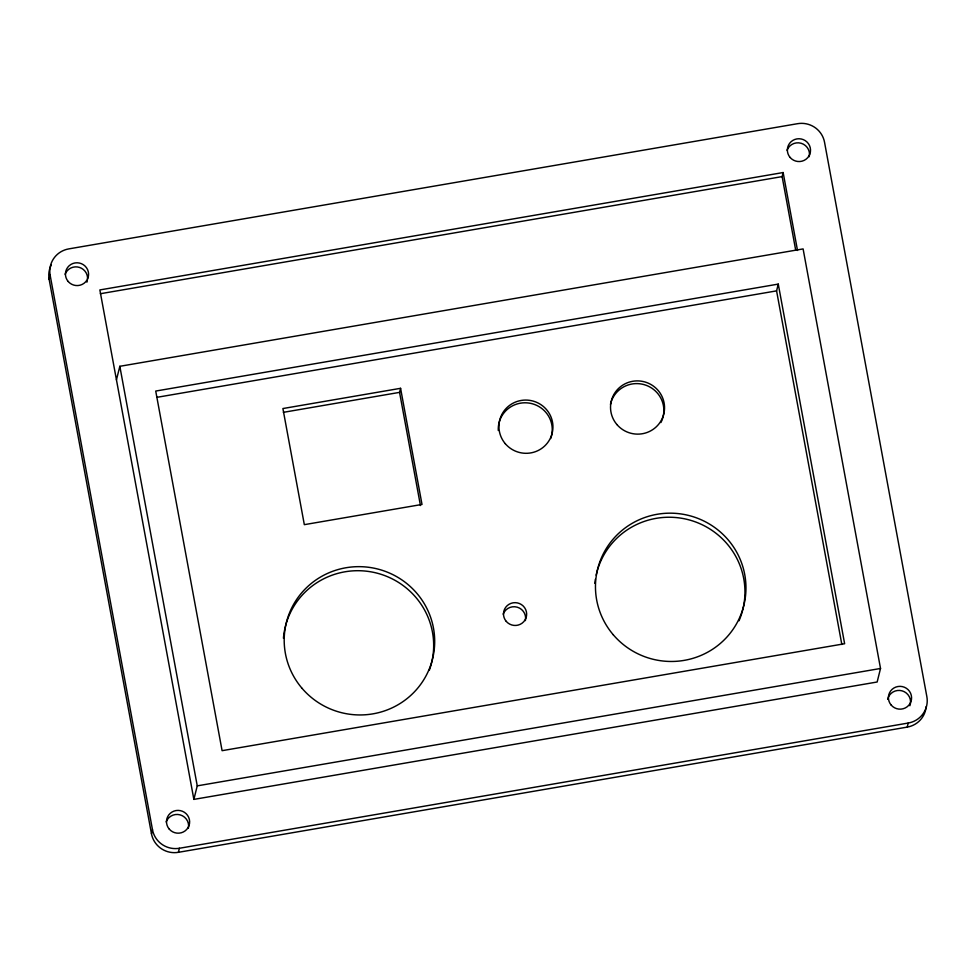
<?xml version="1.0" encoding="UTF-8"?>
<svg xmlns="http://www.w3.org/2000/svg" width="976" height="976" viewBox="0 0 976 976"><rect width="100%" height="100%" fill="white"/><g stroke="black" fill="none" stroke-linecap="round" stroke-linejoin="round"><path stroke-width="1.46" d="M49.142 279.343L50.154 275.281A23.168 22.79 14 0 1 68.784 248.892L797.612 123.684A23.168 22.79 14 0 1 824.537 142.24L926.858 696.657A23.168 22.79 14 0 1 908.229 723.045L907.216 727.108L178.388 852.316A23.168 22.79 14 0 1 151.463 833.76L49.142 279.343A23.168 22.79 14 0 1 51.325 264.85M116.449 379.835L119.828 366.305L803.102 248.917L880.523 668.475L877.156 682.004L193.87 799.393L99.857 289.933L783.142 172.545L797.514 250.466M151.463 833.76L152.476 829.698L50.154 275.281M178.388 852.316L179.389 848.266L908.229 723.045M193.87 799.393L197.25 785.863L119.828 366.305M420.449 505.531L399.562 392.376L400.575 388.314L282.906 408.541L304.329 524.661L422.01 504.446L400.575 388.314M795.672 250.027L782.13 176.607L783.142 172.545M841.837 644.502L776.579 290.872L778.262 284.101L155.721 391.059L222.089 750.678L844.63 643.733L778.262 284.101M100.345 293.727L782.13 176.607M157.038 397.305L776.579 290.872M283.382 412.336L399.562 392.376M197.25 785.863L880.523 668.475M926.139 706.673A23.168 22.79 14 0 1 907.216 727.108M65.099 274.317A11.59 11.395 14 0 1 87.535 279.258M87.315 280.734A11.59 11.395 14 0 1 86.901 282.162M787.034 150.292A11.59 11.395 14 0 1 801.113 143.265A11.59 11.395 14 0 1 809.25 156.709M887.672 699.328A11.59 11.395 14 0 1 902.166 690.874A11.59 11.395 14 0 1 909.888 705.746M166.152 821.926A11.59 11.395 14 0 1 180.231 814.899A11.59 11.395 14 0 1 188.368 828.343M179.389 848.266A23.168 22.79 14 0 1 152.476 829.698M503.165 614.197A11.59 11.395 14 0 1 517.243 607.182A11.59 11.395 14 0 1 525.381 620.614M610.451 404.406A27.035 26.596 14 0 1 645.953 385.227A27.035 26.596 14 0 1 660.886 422.559M498.285 430.501A27.035 26.596 14 0 1 529.212 403.1A27.035 26.596 14 0 1 550.684 438.553M283.43 638.243A75.323 74.078 14 0 1 374.308 572.497A75.323 74.078 14 0 1 429.281 670.378M596.153 575.181A75.323 74.078 14 0 1 692.374 520.855A75.323 74.078 14 0 1 739.027 620.76M594.835 583.38A75.323 74.078 14 0 1 595.372 579.256M68.186 281.491A11.59 11.395 14 0 0 87.913 278.099A11.59 11.395 14 0 0 74.945 262.947A11.59 11.395 14 0 0 68.186 281.491M790.121 157.465A11.59 11.395 14 0 0 809.848 154.074A11.59 11.395 14 0 0 796.867 138.909A11.59 11.395 14 0 0 790.121 157.465M891.173 705.075A11.59 11.395 14 0 0 910.901 701.683A11.59 11.395 14 0 0 897.92 686.518A11.59 11.395 14 0 0 891.173 705.075M169.238 829.1A11.59 11.395 14 0 0 188.966 825.708A11.59 11.395 14 0 0 175.997 810.556A11.59 11.395 14 0 0 169.238 829.1M506.251 621.383A11.59 11.395 14 0 0 525.979 617.991A11.59 11.395 14 0 0 513.01 602.826A11.59 11.395 14 0 0 506.251 621.383M616.942 424.584A27.035 26.596 14 0 0 662.96 416.679A27.035 26.596 14 0 0 632.692 381.287A27.035 26.596 14 0 0 616.942 424.584M505.336 443.751A27.035 26.596 14 0 0 551.367 435.845A27.035 26.596 14 0 0 521.086 400.465A27.035 26.596 14 0 0 505.336 443.751M302.072 688.348A75.323 74.078 14 0 0 430.294 666.315A75.323 74.078 14 0 0 345.968 567.751A75.323 74.078 14 0 0 302.072 688.348M613.343 634.864A75.323 74.078 14 0 0 741.565 612.843A75.323 74.078 14 0 0 657.238 514.267A75.323 74.078 14 0 0 613.343 634.864"/></g></svg>
